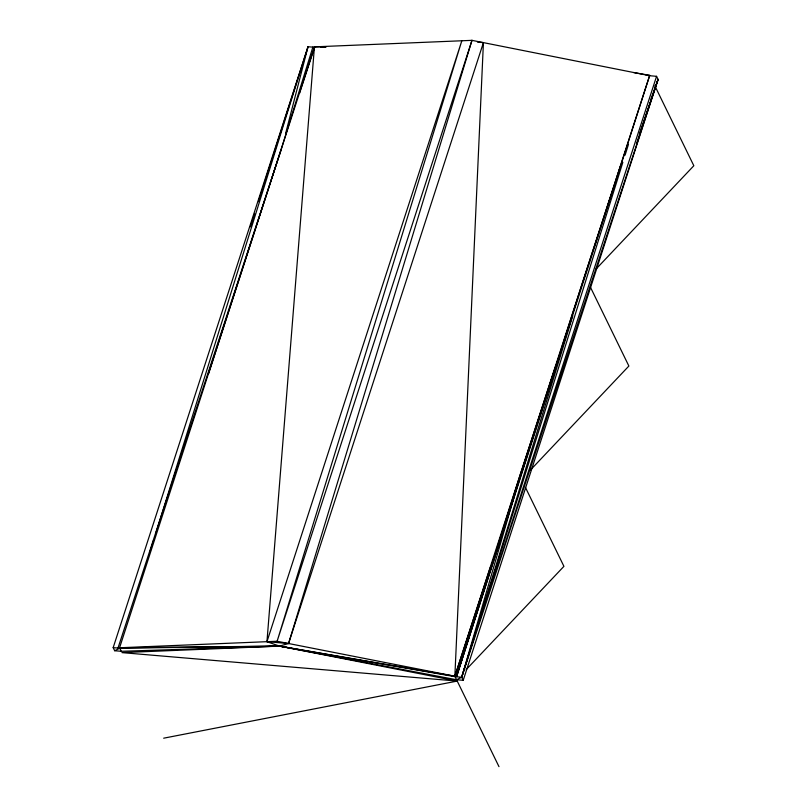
<?xml version="1.0" encoding="UTF-8"?>
<svg xmlns="http://www.w3.org/2000/svg" width="807" height="807" viewBox="0 0 807 807"><rect width="100%" height="100%" fill="white"/><g stroke="black" fill="none" stroke-linecap="round" stroke-linejoin="round"><path stroke-width="1.21" d="M477.421 42.095L483.423 42.6L454.866 676.226L498.978 766.65M285.809 132.762L308.022 46.735L313.54 47.199M515.471 492.088L461.705 677.224L463.208 680.311L456.591 679.756L279.474 646.114L266.956 641.686L314.427 46.856L471.964 40.35L649.948 75.747L656.565 76.312L658.068 79.399L463.208 680.311M572.768 315.809L461.705 677.224L456.591 679.756M208.65 373.56L281.219 149.275L312.924 46.917M150.284 550.767L153.673 539.944M155.933 532.731L308.022 46.735L113.172 647.648L114.675 650.735L121.292 651.299L279.474 646.114L454.866 676.226L490.384 567.321M622.833 162.358L461.705 677.224L455.087 676.669L279.474 646.114L119.567 647.769L314.427 46.856L325.766 46.735M625.092 155.146L628.482 144.322M633.677 72.549L649.726 75.313L456.56 676.559L519.819 475.918L555.337 367.014M456.56 676.559L584.772 275.611L620.29 166.706M250.362 226.858L254.598 213.643M258.442 201.639L308.022 46.735M299.468 93.501L314.639 47.3M483.423 42.6L288.563 643.522L279.474 646.114L121.938 652.621L457.236 681.078L163.67 738.193M649.726 75.313L454.866 676.226L277.104 641.262L119.567 647.769L121.292 651.299M656.565 76.312L461.705 677.224L658.068 79.399L650.866 99.493M118.064 647.829L281.219 149.275M636.441 143.848L658.068 79.399L639.376 134.164M596.02 269.084L693.828 165.738L654.84 85.794M530.199 470.299L628.875 366.035L590.351 287.04M466.113 669.689L563.922 566.343L525.397 487.347M114.675 650.735L119.789 648.213L279.474 646.114L457.236 681.078M320.934 47.209L325.957 47.149M113.172 647.648L119.789 648.213M646.236 75.101L648.707 75.535M471.964 40.35L288.563 643.522L266.956 641.686L461.816 40.774L277.104 641.262L471.964 40.35"/></g></svg>
